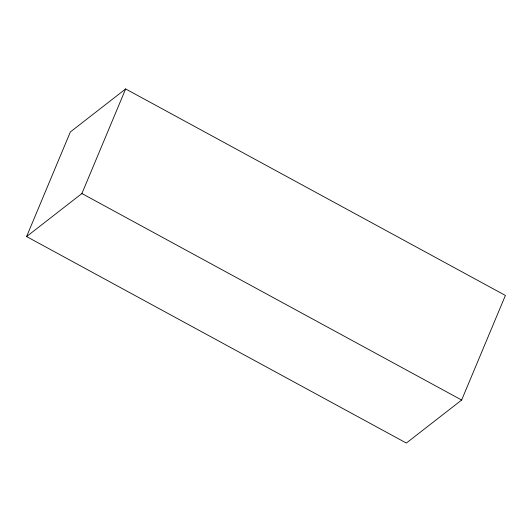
<?xml version="1.0" encoding="UTF-8"?>
<svg xmlns="http://www.w3.org/2000/svg" width="532" height="532" viewBox="0 0 532 532"><rect width="100%" height="100%" fill="white"/><g stroke="black" fill="none" stroke-linecap="round" stroke-linejoin="round"><path stroke-width="0.8" d="M26.6 236.56L70.35 131.963L125.652 88.944L505.4 295.44L461.65 400.037L406.348 443.056L26.6 236.56L81.901 193.535L125.652 88.944M81.901 193.535L461.65 400.037"/></g></svg>
